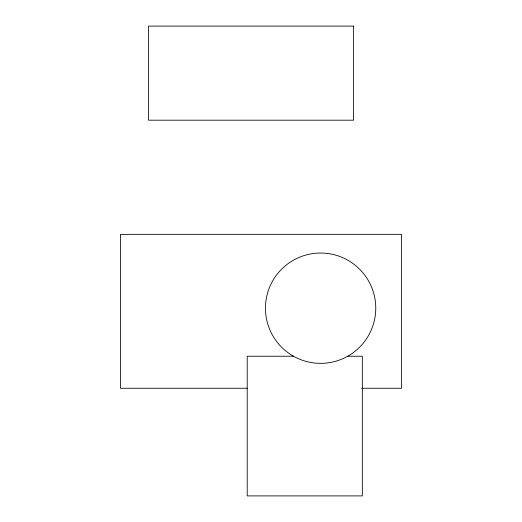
<?xml version="1.0" encoding="UTF-8"?>
<svg xmlns="http://www.w3.org/2000/svg" width="522" height="522" viewBox="0 0 522 522"><rect width="100%" height="100%" fill="white"/><g stroke="black" fill="none" stroke-linecap="round" stroke-linejoin="round"><path stroke-width="0.78" d="M293.501 356.232L247.213 356.232L247.213 495.9L362.327 495.9L362.327 356.232L347.704 356.232M247.552 388.257L120.438 388.257L120.438 234.352L401.562 234.352L401.562 388.257L361.635 388.257M353.531 26.1L148.542 26.1L148.542 120.19L353.531 120.19L353.531 26.1M293.025 355.958A55.156 55.156 0 0 0 375.762 308.189A55.156 55.156 0 0 0 293.025 260.426A55.156 55.156 0 0 0 293.025 355.958"/></g></svg>
